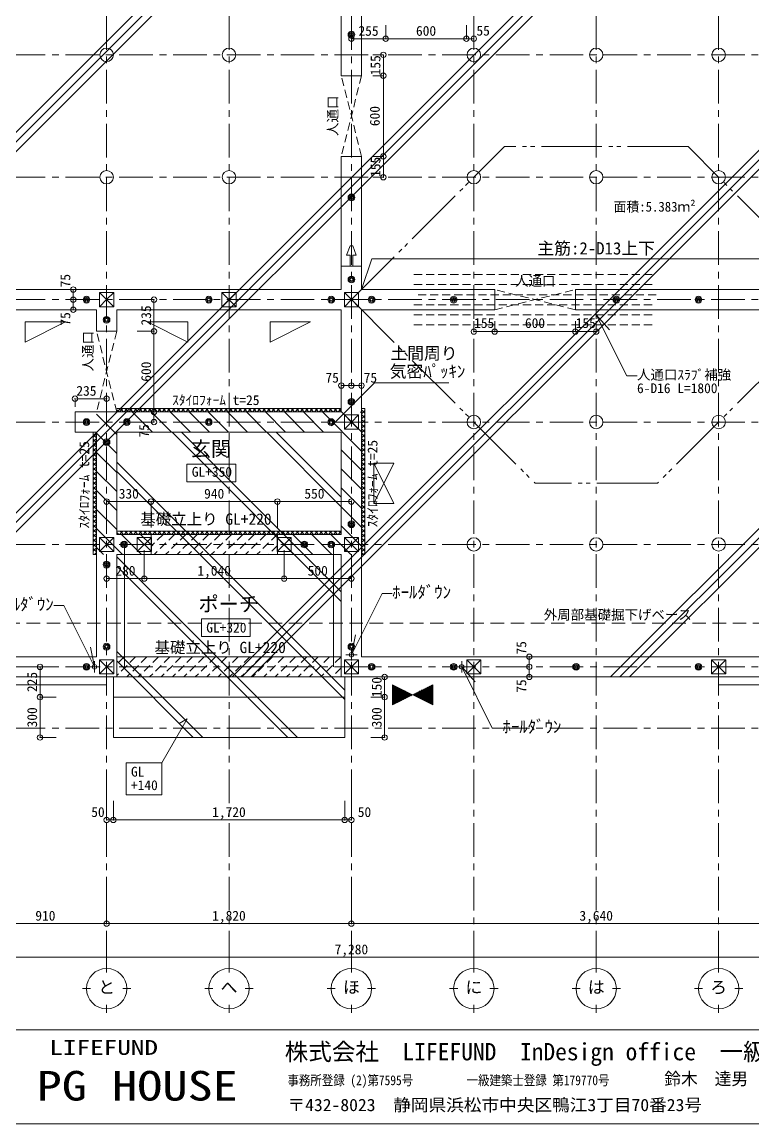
# Model space of a CAD drawing. Units: millimetres at full size, sheet at 1:50. Extents: x -9932 to 9868, y -6943 to 7028.
# Drawn here: x -5391 to 42, y -6943 to 1248 of the extents above; entities that cross this region are included whole.
import ezdxf
from ezdxf.enums import TextEntityAlignment as Align

# ---------------------------------------------------------------- set-up
doc = ezdxf.new("R2010")
doc.units = ezdxf.units.MM
doc.header["$LTSCALE"] = 50
doc.header["$PDMODE"] = 32
doc.header["$PDSIZE"] = 40
for name, pattern in [('CHAIN1', [8, 5, -1, 1, -1]), ('DASHED1', [1.8, 1.2, -0.6]), ('DASHED2', [3, 2, -1]), ('DOUBLE_CHAIN2', [12.8, 9, -1, 0.6, -0.6, 0.6, -1])]:
    doc.linetypes.add(name, pattern=pattern)
for name, color, linetype, lineweight in [('6-2_柱【赤】', 6, 'Continuous', 13), ('6-3_仕上線【黄】', 3, 'Continuous', 20), ('6-4', 5, 'Continuous', 13), ('6-8_ハッチング', 7, 'DASHED1', 5), ('6-A_文字', 7, 'Continuous', 13), ('6-C', 134, 'Continuous', 13), ('6-D_その他ｸﾞﾚｰ線', 4, 'Continuous', 5), ('6-F_寸法・方位', 7, 'Continuous', 13), ('C-0', 4, 'Continuous', 5), ('F-F_図面枠（共通）', 7, 'Continuous', 13)]:
    doc.layers.add(name, color=color, linetype=linetype, lineweight=lineweight)
doc.layers.add('F-A', color=7, linetype='Continuous')
doc.styles.add('ＭＳ ゴシック', font='')
doc.styles.get('ＭＳ ゴシック').set_extended_font_data('MS Gothic')

msp = doc.modelspace()

# ---------------------------------------------------------------- linework, layer by layer
at = {"layer": '6-2_柱【赤】'}
for p, q in [((-4815.23, -867.83), (-4815.23, -762.83)), ((-4710.23, -867.83), (-4710.23, -762.83)), ((-3800.23, -867.83), (-3905.23, -762.83)), ((-3905.23, -867.83), (-3800.23, -762.83)), ((-4815.23, -867.83), (-4710.23, -867.83)), ((-2890.23, -1672.83), (-2995.23, -1672.83)), ((-2890.23, -1777.83), (-2890.23, -1672.83)), ((-2890.23, -1777.83), (-2995.23, -1777.83)), ((-4815.23, -2582.83), (-4710.23, -2687.83)), ((-4710.23, -2582.83), (-4815.23, -2687.83)), ((-4535.23, -2582.83), (-4430.23, -2687.83)), ((-4430.23, -2582.83), (-4535.23, -2687.83)), ((-3495.23, -2582.83), (-3390.23, -2687.83)), ((-3390.23, -2582.83), (-3495.23, -2687.83)), ((-2995.23, -2582.83), (-2890.23, -2687.83)), ((-2890.23, -2582.83), (-2995.23, -2687.83)), ((-4815.23, -3492.83), (-4710.23, -3597.83)), ((-4710.23, -3492.83), (-4815.23, -3597.83)), ((-2995.23, -3492.83), (-2890.23, -3597.83)), ((-2890.23, -3492.83), (-2995.23, -3597.83)), ((-1980.23, -3597.83), (-2085.23, -3492.83)), ((-2085.23, -3597.83), (-1980.23, -3492.83)), ((-160.23, -3597.83), (-265.23, -3492.83)), ((-265.23, -3597.83), (-160.23, -3492.83))]:
    msp.add_line(p, q, dxfattribs=at)
for points in [[(-4710.23, -867.83), (-4762.73, -815.33), (-4815.23, -762.83)], [(-4815.23, -867.83), (-4762.73, -815.33), (-4710.23, -762.83), (-4815.23, -762.83)], [(-2995.23, -762.83), (-2942.73, -815.33), (-2890.23, -867.83)], [(-2890.23, -762.83), (-2942.73, -815.33), (-2995.23, -867.83)], [(-2890.23, -1672.83), (-2942.73, -1725.33), (-2995.23, -1777.83)], [(-2890.23, -1777.83), (-2942.73, -1725.33), (-2995.23, -1672.83), (-2995.23, -1777.83)]]:
    msp.add_lwpolyline(points, dxfattribs=at)
for points in [[(-3800.23, -867.83), (-3800.23, -762.83), (-3905.23, -762.83), (-3905.23, -867.83)], [(-2995.23, -762.83), (-2995.23, -867.83), (-2890.23, -867.83), (-2890.23, -762.83)], [(-4815.23, -2582.83), (-4815.23, -2687.83), (-4710.23, -2687.83), (-4710.23, -2582.83)], [(-4535.23, -2582.83), (-4535.23, -2687.83), (-4430.23, -2687.83), (-4430.23, -2582.83)], [(-3495.23, -2582.83), (-3495.23, -2687.83), (-3390.23, -2687.83), (-3390.23, -2582.83)], [(-2995.23, -2582.83), (-2995.23, -2687.83), (-2890.23, -2687.83), (-2890.23, -2582.83)], [(-4815.23, -3492.83), (-4815.23, -3597.83), (-4710.23, -3597.83), (-4710.23, -3492.83)], [(-2995.23, -3492.83), (-2995.23, -3597.83), (-2890.23, -3597.83), (-2890.23, -3492.83)], [(-1980.23, -3597.83), (-1980.23, -3492.83), (-2085.23, -3492.83), (-2085.23, -3597.83)], [(-160.23, -3597.83), (-160.23, -3492.83), (-265.23, -3492.83), (-265.23, -3597.83)]]:
    msp.add_lwpolyline(points, close=True, dxfattribs=at)
at = {"layer": '6-3_仕上線【黄】'}
for p, q in [((-3017.73, 849.67), (-3017.73, 1839.67)), ((-2867.73, 849.67), (-2867.73, 1384.67)), ((-2867.73, 849.67), (-3017.73, 849.67)), ((-3017.73, 249.67), (-2867.73, 249.67)), ((-3017.73, -740.33), (-3017.73, 249.67)), ((-2867.73, -740.33), (-2867.73, 249.67)), ((-3017.73, -740.33), (-5597.73, -740.33)), ((-2867.73, -740.33), (-1877.66, -740.33)), ((-1877.66, -890.33), (-1877.66, -740.33)), ((-1277.66, -890.33), (-1277.66, -740.33)), ((-1277.66, -740.33), (622.27, -740.33)), ((-4837.73, -890.33), (-5747.73, -890.33)), ((-4837.73, -890.33), (-4837.73, -1050.33)), ((-3017.73, -890.33), (-4687.73, -890.33)), ((-4687.73, -1050.33), (-4687.73, -890.33)), ((-3017.73, -1650.33), (-3017.73, -890.33)), ((-2867.73, -3470.33), (-2867.73, -890.33)), ((-2867.73, -890.33), (-1877.66, -890.33)), ((-1277.66, -890.33), (622.27, -890.33)), ((-4687.73, -1050.33), (-4837.73, -1050.33)), ((-4997.73, -1650.33), (-4997.73, -1800.33)), ((-3017.73, -1650.33), (-4997.73, -1650.33)), ((-4837.73, -1800.33), (-4997.73, -1800.33)), ((-4837.73, -1800.33), (-4837.73, -3470.33)), ((-3017.73, -1800.33), (-4687.73, -1800.33)), ((-4687.73, -2560.33), (-4687.73, -1800.33)), ((-3017.73, -2560.33), (-3017.73, -1800.33)), ((-4687.73, -2560.33), (-3017.73, -2560.33)), ((-4432.73, -2710.33), (-4432.73, -2560.33)), ((-3492.73, -2710.33), (-3492.73, -2560.33)), ((-4687.73, -2710.33), (-4687.73, -3620.33)), ((-3017.73, -2710.33), (-4687.73, -2710.33)), ((-3017.73, -3620.33), (-3017.73, -2710.33)), ((-4687.73, -3470.33), (-3017.73, -3470.33)), ((-2867.73, -3470.33), (622.27, -3470.33)), ((-6507.73, -3620.33), (622.27, -3620.33))]:
    msp.add_line(p, q, dxfattribs=at)
at = {"layer": '6-3_仕上線【黄】', "color": 4, "linetype": 'DASHED1', "lineweight": 5}
for p, q in [((-2867.73, 249.67), (-3017.73, 849.67)), ((-2867.73, 849.67), (-3017.73, 249.67)), ((-1877.66, -890.33), (-1277.66, -740.33)), ((-1277.66, -890.33), (-1877.66, -740.33)), ((-4687.73, -1650.33), (-4837.73, -1050.33)), ((-4687.73, -1050.33), (-4837.73, -1650.33))]:
    msp.add_line(p, q, dxfattribs=at)
at = {"layer": '6-3_仕上線【黄】', "color": 2, "lineweight": 5}
for p, q in [((-3017.73, -3059.21), (-4276.61, -1800.33)), ((-3017.73, -2988.5), (-4205.9, -1800.33)), ((-3017.73, -2355.35), (-3572.75, -1800.33)), ((-3017.73, -2284.64), (-3502.04, -1800.33)), ((-2992.73, -3717.36), (-4687.73, -2022.36)), ((-2992.73, -3788.07), (-4687.73, -2093.07)), ((-3343.62, -4070.33), (-4687.73, -2726.22)), ((-3414.33, -4070.33), (-4687.73, -2796.93)), ((-4047.48, -4070.33), (-4687.73, -3430.08)), ((-4118.19, -4070.33), (-4687.73, -3500.79))]:
    msp.add_line(p, q, dxfattribs=at)
at = {"layer": '6-3_仕上線【黄】', "color": 7, "linetype": 'DASHED2', "lineweight": 13}
msp.add_lwpolyline([(-6257.73, -3220.33), (372.27, -3220.33), (372.27, 3409.67)], dxfattribs=at)
at = {"layer": '6-3_仕上線【黄】'}
msp.add_lwpolyline([(-5597.73, -2560.33), (-5597.73, -3470.33), (-4837.73, -3470.33)], dxfattribs=at)
at = {"layer": '6-4'}
for p, q in [((-3017.73, -1625.33), (-4687.73, -1625.33)), ((-4673, -1650.33), (-4687.73, -1635.61)), ((-4668, -1650.33), (-4643, -1625.33)), ((-4637.65, -1650.33), (-4662.65, -1625.33)), ((-4632.65, -1650.33), (-4607.65, -1625.33)), ((-4602.29, -1650.33), (-4627.29, -1625.33)), ((-4597.29, -1650.33), (-4572.29, -1625.33)), ((-4566.94, -1650.33), (-4591.94, -1625.33)), ((-4561.94, -1650.33), (-4536.94, -1625.33)), ((-4531.58, -1650.33), (-4556.58, -1625.33)), ((-4526.58, -1650.33), (-4501.58, -1625.33)), ((-4496.23, -1650.33), (-4521.23, -1625.33)), ((-4491.23, -1650.33), (-4466.23, -1625.33)), ((-4460.87, -1650.33), (-4485.87, -1625.33)), ((-4455.87, -1650.33), (-4430.87, -1625.33)), ((-4425.51, -1650.33), (-4450.51, -1625.33)), ((-4420.51, -1650.33), (-4395.51, -1625.33)), ((-4390.16, -1650.33), (-4415.16, -1625.33)), ((-4385.16, -1650.33), (-4360.16, -1625.33)), ((-4354.8, -1650.33), (-4379.8, -1625.33)), ((-4349.8, -1650.33), (-4324.8, -1625.33)), ((-4319.45, -1650.33), (-4344.45, -1625.33)), ((-4314.45, -1650.33), (-4289.45, -1625.33)), ((-4284.09, -1650.33), (-4309.09, -1625.33)), ((-4279.09, -1650.33), (-4254.09, -1625.33)), ((-4248.74, -1650.33), (-4273.74, -1625.33)), ((-4243.74, -1650.33), (-4218.74, -1625.33)), ((-4213.38, -1650.33), (-4238.38, -1625.33)), ((-4208.38, -1650.33), (-4183.38, -1625.33)), ((-4178.03, -1650.33), (-4203.03, -1625.33)), ((-4173.03, -1650.33), (-4148.03, -1625.33)), ((-4142.67, -1650.33), (-4167.67, -1625.33)), ((-4137.67, -1650.33), (-4112.67, -1625.33)), ((-4107.32, -1650.33), (-4132.32, -1625.33)), ((-4102.32, -1650.33), (-4077.32, -1625.33)), ((-4071.96, -1650.33), (-4096.96, -1625.33)), ((-4066.96, -1650.33), (-4041.96, -1625.33)), ((-4036.61, -1650.33), (-4061.61, -1625.33)), ((-4031.61, -1650.33), (-4006.61, -1625.33)), ((-4001.25, -1650.33), (-4026.25, -1625.33)), ((-3996.25, -1650.33), (-3971.25, -1625.33)), ((-3965.9, -1650.33), (-3990.9, -1625.33)), ((-3960.9, -1650.33), (-3935.9, -1625.33)), ((-3930.54, -1650.33), (-3955.54, -1625.33)), ((-3925.54, -1650.33), (-3900.54, -1625.33)), ((-3895.18, -1650.33), (-3920.18, -1625.33)), ((-3890.18, -1650.33), (-3865.18, -1625.33)), ((-3859.83, -1650.33), (-3884.83, -1625.33)), ((-3854.83, -1650.33), (-3829.83, -1625.33)), ((-3824.47, -1650.33), (-3849.47, -1625.33)), ((-3819.47, -1650.33), (-3794.47, -1625.33)), ((-3789.12, -1650.33), (-3814.12, -1625.33)), ((-3784.12, -1650.33), (-3759.12, -1625.33)), ((-3753.76, -1650.33), (-3778.76, -1625.33)), ((-3748.76, -1650.33), (-3723.76, -1625.33)), ((-3718.41, -1650.33), (-3743.41, -1625.33)), ((-3713.41, -1650.33), (-3688.41, -1625.33)), ((-3683.05, -1650.33), (-3708.05, -1625.33)), ((-3678.05, -1650.33), (-3653.05, -1625.33)), ((-3647.7, -1650.33), (-3672.7, -1625.33)), ((-3642.7, -1650.33), (-3617.7, -1625.33)), ((-3612.34, -1650.33), (-3637.34, -1625.33)), ((-3607.34, -1650.33), (-3582.34, -1625.33)), ((-3576.99, -1650.33), (-3601.99, -1625.33)), ((-3571.99, -1650.33), (-3546.99, -1625.33)), ((-3541.63, -1650.33), (-3566.63, -1625.33)), ((-3536.63, -1650.33), (-3511.63, -1625.33)), ((-3506.28, -1650.33), (-3531.28, -1625.33)), ((-3501.28, -1650.33), (-3476.28, -1625.33)), ((-3470.92, -1650.33), (-3495.92, -1625.33)), ((-3465.92, -1650.33), (-3440.92, -1625.33)), ((-3435.57, -1650.33), (-3460.57, -1625.33)), ((-3430.57, -1650.33), (-3405.57, -1625.33)), ((-3400.21, -1650.33), (-3425.21, -1625.33)), ((-3395.21, -1650.33), (-3370.21, -1625.33)), ((-3364.85, -1650.33), (-3389.85, -1625.33)), ((-3359.85, -1650.33), (-3334.85, -1625.33)), ((-3329.5, -1650.33), (-3354.5, -1625.33)), ((-3324.5, -1650.33), (-3299.5, -1625.33)), ((-3294.14, -1650.33), (-3319.14, -1625.33)), ((-3289.14, -1650.33), (-3264.14, -1625.33)), ((-3258.79, -1650.33), (-3283.79, -1625.33)), ((-3253.79, -1650.33), (-3228.79, -1625.33)), ((-3223.43, -1650.33), (-3248.43, -1625.33)), ((-3218.43, -1650.33), (-3193.43, -1625.33)), ((-3188.08, -1650.33), (-3213.08, -1625.33)), ((-3183.08, -1650.33), (-3158.08, -1625.33)), ((-3152.72, -1650.33), (-3177.72, -1625.33)), ((-3147.72, -1650.33), (-3122.72, -1625.33)), ((-3117.37, -1650.33), (-3142.37, -1625.33)), ((-3112.37, -1650.33), (-3087.37, -1625.33)), ((-3082.01, -1650.33), (-3107.01, -1625.33)), ((-3077.01, -1650.33), (-3052.01, -1625.33)), ((-3046.66, -1650.33), (-3071.66, -1625.33)), ((-3041.66, -1650.33), (-3017.73, -1626.41)), ((-3017.73, -1643.91), (-3036.3, -1625.33)), ((-2867.73, -1625.33), (-2842.73, -1625.33)), ((-2867.73, -1634.71), (-2842.73, -1659.71)), ((-2842.73, -2710.33), (-2842.73, -1625.33)), ((-2867.73, -1665.06), (-2842.73, -1640.06)), ((-2867.73, -1670.06), (-2842.73, -1695.06)), ((-2867.73, -1700.42), (-2842.73, -1675.42)), ((-2867.73, -1705.42), (-2842.73, -1730.42)), ((-2867.73, -1735.77), (-2842.73, -1710.77)), ((-4862.73, -1800.33), (-4862.73, -2710.33)), ((-2867.73, -1740.77), (-2842.73, -1765.77)), ((-2867.73, -1771.13), (-2842.73, -1746.13)), ((-2867.73, -1776.13), (-2842.73, -1801.13)), ((-2867.73, -1806.48), (-2842.73, -1781.48)), ((-4837.73, -1811.72), (-4862.73, -1836.72)), ((-4837.73, -1842.08), (-4862.73, -1817.08)), ((-4837.73, -1847.08), (-4862.73, -1872.08)), ((-4837.73, -1877.43), (-4862.73, -1852.43)), ((-4837.73, -1882.43), (-4862.73, -1907.43)), ((-2867.73, -1811.48), (-2842.73, -1836.48)), ((-2867.73, -1841.84), (-2842.73, -1816.84)), ((-2867.73, -1846.84), (-2842.73, -1871.84)), ((-2867.73, -1877.19), (-2842.73, -1852.19)), ((-2867.73, -1882.19), (-2842.73, -1907.19)), ((-4837.73, -1912.79), (-4862.73, -1887.79)), ((-4837.73, -1917.79), (-4862.73, -1942.79)), ((-4837.73, -1948.14), (-4862.73, -1923.14)), ((-4837.73, -1953.14), (-4862.73, -1978.14)), ((-4837.73, -1983.5), (-4862.73, -1958.5)), ((-2867.73, -1912.55), (-2842.73, -1887.55)), ((-2867.73, -1917.55), (-2842.73, -1942.55)), ((-2867.73, -1947.9), (-2842.73, -1922.9)), ((-2867.73, -1952.9), (-2842.73, -1977.9)), ((-2867.73, -1983.26), (-2842.73, -1958.26)), ((-4837.73, -1988.5), (-4862.73, -2013.5)), ((-4837.73, -2018.86), (-4862.73, -1993.86)), ((-4837.73, -2023.86), (-4862.73, -2048.86)), ((-4837.73, -2054.21), (-4862.73, -2029.21)), ((-2867.73, -1988.26), (-2842.73, -2013.26)), ((-2867.73, -2018.61), (-2842.73, -1993.61)), ((-2867.73, -2023.61), (-2842.73, -2048.61)), ((-2867.73, -2053.97), (-2842.73, -2028.97)), ((-4837.73, -2059.21), (-4862.73, -2084.21)), ((-4837.73, -2089.57), (-4862.73, -2064.57)), ((-4837.73, -2094.57), (-4862.73, -2119.57)), ((-4837.73, -2124.92), (-4862.73, -2099.92)), ((-2867.73, -2058.97), (-2842.73, -2083.97)), ((-2867.73, -2089.33), (-2842.73, -2064.33)), ((-2867.73, -2094.33), (-2842.73, -2119.33)), ((-2867.73, -2124.68), (-2842.73, -2099.68)), ((-2867.73, -2129.68), (-2842.73, -2154.68)), ((-4837.73, -2129.92), (-4862.73, -2154.92)), ((-4837.73, -2160.28), (-4862.73, -2135.28)), ((-4837.73, -2165.28), (-4862.73, -2190.28)), ((-4837.73, -2195.63), (-4862.73, -2170.63)), ((-4837.73, -2200.63), (-4862.73, -2225.63)), ((-4837.73, -2230.99), (-4862.73, -2205.99)), ((-2867.73, -2160.04), (-2842.73, -2135.04)), ((-2867.73, -2165.04), (-2842.73, -2190.04)), ((-2867.73, -2195.39), (-2842.73, -2170.39)), ((-2867.73, -2200.39), (-2842.73, -2225.39)), ((-2867.73, -2230.75), (-2842.73, -2205.75)), ((-4837.73, -2235.99), (-4862.73, -2260.99)), ((-4837.73, -2266.34), (-4862.73, -2241.34)), ((-4837.73, -2271.34), (-4862.73, -2296.34)), ((-4837.73, -2301.7), (-4862.73, -2276.7)), ((-2867.73, -2235.75), (-2842.73, -2260.75)), ((-2867.73, -2266.1), (-2842.73, -2241.1)), ((-2867.73, -2271.1), (-2842.73, -2296.1)), ((-2867.73, -2301.46), (-2842.73, -2276.46)), ((-4837.73, -2306.7), (-4862.73, -2331.7)), ((-4837.73, -2337.05), (-4862.73, -2312.05)), ((-4837.73, -2342.05), (-4862.73, -2367.05)), ((-4837.73, -2372.41), (-4862.73, -2347.41)), ((-2867.73, -2306.46), (-2842.73, -2331.46)), ((-2867.73, -2336.81), (-2842.73, -2311.81)), ((-2867.73, -2341.81), (-2842.73, -2366.81)), ((-2867.73, -2372.17), (-2842.73, -2347.17)), ((-4837.73, -2377.41), (-4862.73, -2402.41)), ((-4837.73, -2407.76), (-4862.73, -2382.76)), ((-4837.73, -2412.76), (-4862.73, -2437.76)), ((-4837.73, -2443.12), (-4862.73, -2418.12)), ((-4837.73, -2448.12), (-4862.73, -2473.12)), ((-4837.73, -2478.47), (-4862.73, -2453.47)), ((-2867.73, -2377.17), (-2842.73, -2402.17)), ((-2867.73, -2407.52), (-2842.73, -2382.52)), ((-2867.73, -2412.52), (-2842.73, -2437.52)), ((-2867.73, -2442.88), (-2842.73, -2417.88)), ((-2867.73, -2447.88), (-2842.73, -2472.88)), ((-2867.73, -2478.23), (-2842.73, -2453.23)), ((-4837.73, -2483.47), (-4862.73, -2508.47)), ((-4837.73, -2513.83), (-4862.73, -2488.83)), ((-4837.73, -2518.83), (-4862.73, -2543.83)), ((-4837.73, -2549.19), (-4862.73, -2524.19)), ((-3017.73, -2535.33), (-4687.73, -2535.33)), ((-4668, -2560.33), (-4643, -2535.33)), ((-4637.65, -2560.33), (-4662.65, -2535.33)), ((-4632.65, -2560.33), (-4607.65, -2535.33)), ((-4602.29, -2560.33), (-4627.29, -2535.33)), ((-4597.29, -2560.33), (-4572.29, -2535.33)), ((-4566.94, -2560.33), (-4591.94, -2535.33)), ((-4561.94, -2560.33), (-4536.94, -2535.33)), ((-4531.58, -2560.33), (-4556.58, -2535.33)), ((-4526.58, -2560.33), (-4501.58, -2535.33)), ((-4496.23, -2560.33), (-4521.23, -2535.33)), ((-4491.23, -2560.33), (-4466.23, -2535.33)), ((-4460.87, -2560.33), (-4485.87, -2535.33)), ((-4455.87, -2560.33), (-4430.87, -2535.33)), ((-4425.51, -2560.33), (-4450.51, -2535.33)), ((-4420.51, -2560.33), (-4395.51, -2535.33)), ((-4390.16, -2560.33), (-4415.16, -2535.33)), ((-4385.16, -2560.33), (-4360.16, -2535.33)), ((-4354.8, -2560.33), (-4379.8, -2535.33)), ((-4349.8, -2560.33), (-4324.8, -2535.33)), ((-4319.45, -2560.33), (-4344.45, -2535.33)), ((-4314.45, -2560.33), (-4289.45, -2535.33)), ((-4284.09, -2560.33), (-4309.09, -2535.33)), ((-4279.09, -2560.33), (-4254.09, -2535.33)), ((-4248.74, -2560.33), (-4273.74, -2535.33)), ((-4243.74, -2560.33), (-4218.74, -2535.33)), ((-4213.38, -2560.33), (-4238.38, -2535.33)), ((-4208.38, -2560.33), (-4183.38, -2535.33)), ((-4178.03, -2560.33), (-4203.03, -2535.33)), ((-4173.03, -2560.33), (-4148.03, -2535.33)), ((-4142.67, -2560.33), (-4167.67, -2535.33)), ((-4137.67, -2560.33), (-4112.67, -2535.33)), ((-4107.32, -2560.33), (-4132.32, -2535.33)), ((-4102.32, -2560.33), (-4077.32, -2535.33)), ((-4071.96, -2560.33), (-4096.96, -2535.33)), ((-4066.96, -2560.33), (-4041.96, -2535.33)), ((-4036.61, -2560.33), (-4061.61, -2535.33)), ((-4031.61, -2560.33), (-4006.61, -2535.33)), ((-4001.25, -2560.33), (-4026.25, -2535.33)), ((-3996.25, -2560.33), (-3971.25, -2535.33)), ((-3965.9, -2560.33), (-3990.9, -2535.33)), ((-3960.9, -2560.33), (-3935.9, -2535.33)), ((-3930.54, -2560.33), (-3955.54, -2535.33)), ((-3925.54, -2560.33), (-3900.54, -2535.33)), ((-3895.18, -2560.33), (-3920.18, -2535.33)), ((-3890.18, -2560.33), (-3865.18, -2535.33)), ((-3859.83, -2560.33), (-3884.83, -2535.33)), ((-3854.83, -2560.33), (-3829.83, -2535.33)), ((-3824.47, -2560.33), (-3849.47, -2535.33)), ((-3819.47, -2560.33), (-3794.47, -2535.33)), ((-3789.12, -2560.33), (-3814.12, -2535.33)), ((-3784.12, -2560.33), (-3759.12, -2535.33)), ((-3753.76, -2560.33), (-3778.76, -2535.33)), ((-3748.76, -2560.33), (-3723.76, -2535.33)), ((-3718.41, -2560.33), (-3743.41, -2535.33)), ((-3713.41, -2560.33), (-3688.41, -2535.33)), ((-3683.05, -2560.33), (-3708.05, -2535.33)), ((-3678.05, -2560.33), (-3653.05, -2535.33)), ((-3647.7, -2560.33), (-3672.7, -2535.33)), ((-3642.7, -2560.33), (-3617.7, -2535.33)), ((-3612.34, -2560.33), (-3637.34, -2535.33)), ((-3607.34, -2560.33), (-3582.34, -2535.33)), ((-3576.99, -2560.33), (-3601.99, -2535.33)), ((-3571.99, -2560.33), (-3546.99, -2535.33)), ((-3541.63, -2560.33), (-3566.63, -2535.33)), ((-3536.63, -2560.33), (-3511.63, -2535.33)), ((-3506.28, -2560.33), (-3531.28, -2535.33)), ((-3501.28, -2560.33), (-3476.28, -2535.33)), ((-3470.92, -2560.33), (-3495.92, -2535.33)), ((-3465.92, -2560.33), (-3440.92, -2535.33)), ((-3435.57, -2560.33), (-3460.57, -2535.33)), ((-3430.57, -2560.33), (-3405.57, -2535.33)), ((-3400.21, -2560.33), (-3425.21, -2535.33)), ((-3395.21, -2560.33), (-3370.21, -2535.33)), ((-3364.85, -2560.33), (-3389.85, -2535.33)), ((-3359.85, -2560.33), (-3334.85, -2535.33)), ((-3329.5, -2560.33), (-3354.5, -2535.33)), ((-3324.5, -2560.33), (-3299.5, -2535.33)), ((-3294.14, -2560.33), (-3319.14, -2535.33)), ((-3289.14, -2560.33), (-3264.14, -2535.33)), ((-3258.79, -2560.33), (-3283.79, -2535.33)), ((-3253.79, -2560.33), (-3228.79, -2535.33)), ((-3223.43, -2560.33), (-3248.43, -2535.33)), ((-3218.43, -2560.33), (-3193.43, -2535.33)), ((-3188.08, -2560.33), (-3213.08, -2535.33)), ((-3183.08, -2560.33), (-3158.08, -2535.33)), ((-3152.72, -2560.33), (-3177.72, -2535.33)), ((-3147.72, -2560.33), (-3122.72, -2535.33)), ((-3117.37, -2560.33), (-3142.37, -2535.33)), ((-3112.37, -2560.33), (-3087.37, -2535.33)), ((-3082.01, -2560.33), (-3107.01, -2535.33)), ((-3077.01, -2560.33), (-3052.01, -2535.33)), ((-3046.66, -2560.33), (-3071.66, -2535.33)), ((-3041.66, -2560.33), (-3017.73, -2536.41)), ((-3017.73, -2553.91), (-3036.3, -2535.33)), ((-2867.73, -2483.23), (-2842.73, -2508.23)), ((-2867.73, -2513.59), (-2842.73, -2488.59)), ((-2867.73, -2518.59), (-2842.73, -2543.59)), ((-2867.73, -2548.94), (-2842.73, -2523.94)), ((-4837.73, -2554.19), (-4862.73, -2579.19)), ((-4837.73, -2584.54), (-4862.73, -2559.54)), ((-4837.73, -2589.54), (-4862.73, -2614.54)), ((-4837.73, -2619.9), (-4862.73, -2594.9)), ((-4673, -2560.33), (-4687.73, -2545.61)), ((-2867.73, -2553.95), (-2842.73, -2578.95)), ((-2867.73, -2584.3), (-2842.73, -2559.3)), ((-2867.73, -2589.3), (-2842.73, -2614.3)), ((-2867.73, -2619.66), (-2842.73, -2594.66)), ((-4837.73, -2624.9), (-4862.73, -2649.9)), ((-4837.73, -2655.25), (-4862.73, -2630.25)), ((-4837.73, -2660.25), (-4862.73, -2685.25)), ((-4837.73, -2690.61), (-4862.73, -2665.61)), ((-4837.73, -2695.61), (-4852.46, -2710.33)), ((-2867.73, -2624.66), (-2842.73, -2649.66)), ((-2867.73, -2655.01), (-2842.73, -2630.01)), ((-2867.73, -2660.01), (-2842.73, -2685.01)), ((-2867.73, -2690.37), (-2842.73, -2665.37)), ((-2867.73, -2695.37), (-2852.76, -2710.33)), ((-2852.34, -2710.33), (-2842.73, -2700.72)), ((-4837.73, -2710.33), (-4862.73, -2710.33)), ((-2867.73, -2710.33), (-2842.73, -2710.33))]:
    msp.add_line(p, q, dxfattribs=at)
at = {"layer": '6-4', "color": 7}
for p, q in [((-4712.73, -4070.33), (-4712.73, -3620.33)), ((-4712.73, -3770.33), (-2992.73, -3770.33))]:
    msp.add_line(p, q, dxfattribs=at)
msp.add_lwpolyline([(-4712.73, -4070.33), (-2992.73, -4070.33), (-2992.73, -3620.33)], dxfattribs=at)
at = {"layer": '6-8_ハッチング', "color": 2, "linetype": 'Continuous'}
for p, q in [((-6657.73, -792.8), (-2055.27, 3809.67)), ((-6657.73, -934.22), (-1913.84, 3809.67)), ((-6657.73, -863.51), (-1984.56, 3809.67)), ((-6656.84, -3620.33), (772.27, 3808.78)), ((772.27, 3738.06), (-6586.13, -3620.33)), ((772.27, 3667.35), (-6515.42, -3620.33)), ((-3828.41, -3620.33), (772.27, 980.35)), ((-3757.7, -3620.33), (772.27, 909.64)), ((-3686.99, -3620.33), (772.27, 838.93)), ((-1017.42, -3620.33), (772.27, -1830.64)), ((772.27, -1901.36), (-946.71, -3620.33)), ((772.27, -1972.07), (-876, -3620.33))]:
    msp.add_line(p, q, dxfattribs=at)
at = {"layer": '6-8_ハッチング', "lineweight": 13}
for p, q in [((-4343.51, -2560.33), (-4430.23, -2647.05)), ((-4258.66, -2560.33), (-4408.66, -2710.33)), ((-4173.81, -2560.33), (-4323.81, -2710.33)), ((-4088.95, -2560.33), (-4238.95, -2710.33)), ((-4004.1, -2560.33), (-4154.1, -2710.33)), ((-3919.25, -2560.33), (-4069.25, -2710.33)), ((-3834.39, -2560.33), (-3984.39, -2710.33)), ((-3749.54, -2560.33), (-3899.54, -2710.33)), ((-3664.69, -2560.33), (-3814.69, -2710.33)), ((-3579.84, -2560.33), (-3729.84, -2710.33)), ((-3494.98, -2560.33), (-3644.98, -2710.33)), ((-3492.73, -2642.93), (-3560.13, -2710.33)), ((-4632.19, -3470.33), (-4687.73, -3525.88)), ((-4547.33, -3470.33), (-4687.73, -3610.73)), ((-4462.48, -3470.33), (-4612.48, -3620.33)), ((-4377.63, -3470.33), (-4527.63, -3620.33)), ((-4292.77, -3470.33), (-4442.77, -3620.33)), ((-4207.92, -3470.33), (-4357.92, -3620.33)), ((-4123.07, -3470.33), (-4273.07, -3620.33)), ((-4038.22, -3470.33), (-4188.22, -3620.33)), ((-3953.36, -3470.33), (-4103.36, -3620.33)), ((-3868.51, -3470.33), (-4018.51, -3620.33)), ((-3783.66, -3470.33), (-3933.66, -3620.33)), ((-3698.81, -3470.33), (-3848.81, -3620.33)), ((-3613.95, -3470.33), (-3763.95, -3620.33)), ((-3529.1, -3470.33), (-3679.1, -3620.33)), ((-3444.25, -3470.33), (-3594.25, -3620.33)), ((-3359.39, -3470.33), (-3509.39, -3620.33)), ((-3274.54, -3470.33), (-3424.54, -3620.33)), ((-3189.69, -3470.33), (-3339.69, -3620.33)), ((-3104.84, -3470.33), (-3254.84, -3620.33)), ((-3019.98, -3470.33), (-3169.98, -3620.33)), ((-3017.73, -3552.93), (-3085.13, -3620.33))]:
    msp.add_line(p, q, dxfattribs=at)
at = {"layer": '6-A_文字', "color": 1, "linetype": 'CHAIN1', "lineweight": 9}
for p, q in [((-4762.73, -5757.4), (-4762.73, 6428.18)), ((-3852.73, -5757.4), (-3852.73, 6428.18)), ((-2942.73, -5757.4), (-2942.73, 6428.18)), ((-2032.73, -5757.4), (-2032.73, 6428.18)), ((-1122.73, -5757.4), (-1122.73, 6428.18)), ((-212.73, -5757.4), (-212.73, 6428.18)), ((-8668.65, 1004.67), (2655.85, 1004.67)), ((-8668.65, 94.67), (2655.85, 94.67)), ((-8668.65, -815.33), (2655.85, -815.33)), ((-8668.65, -1725.33), (2655.85, -1725.33)), ((-8668.65, -2635.33), (2655.85, -2635.33)), ((-8668.65, -3545.33), (2655.85, -3545.33)), ((-8668.65, -4000.33), (2655.85, -4000.33))]:
    msp.add_line(p, q, dxfattribs=at)
at = {"layer": '6-A_文字', "color": 134}
for p in [(-3090.77, -1752.73), (-2219.54, -1434.01)]:
    msp.add_line(p, (-2772.04, -1434.01), dxfattribs=at)
at = {"layer": '6-A_文字', "color": 2, "lineweight": 5}
for p, q in [((-3802.61, -2037.85), (-3802.61, -2168.95)), ((-3802.61, -2168.95), (-4165.99, -2168.95)), ((-3694.84, -3188.09), (-3694.84, -3319.19)), ((-3694.84, -3319.19), (-4058.22, -3319.19))]:
    msp.add_line(p, q, dxfattribs=at)
at = {"layer": '6-A_文字'}
for p, q in [((-4762.73, -5817.4), (-4762.73, -5757.4)), ((-3852.73, -5817.4), (-3852.73, -5757.4)), ((-2942.73, -5817.4), (-2942.73, -5757.4)), ((-2032.73, -5817.4), (-2032.73, -5757.4)), ((-1122.73, -5817.4), (-1122.73, -5757.4)), ((-212.73, -5817.4), (-212.73, -5757.4)), ((-4882.73, -5937.4), (-4942.73, -5937.4)), ((-4582.73, -5937.4), (-4642.73, -5937.4)), ((-3972.73, -5937.4), (-4032.73, -5937.4)), ((-3672.73, -5937.4), (-3732.73, -5937.4)), ((-3062.73, -5937.4), (-3122.73, -5937.4)), ((-2762.73, -5937.4), (-2822.73, -5937.4)), ((-2152.73, -5937.4), (-2212.73, -5937.4)), ((-1852.73, -5937.4), (-1912.73, -5937.4)), ((-1242.73, -5937.4), (-1302.73, -5937.4)), ((-942.73, -5937.4), (-1002.73, -5937.4)), ((-332.73, -5937.4), (-392.73, -5937.4)), ((-32.73, -5937.4), (-92.73, -5937.4)), ((-4762.73, -6117.4), (-4762.73, -6057.4)), ((-3852.73, -6117.4), (-3852.73, -6057.4)), ((-2942.73, -6117.4), (-2942.73, -6057.4)), ((-2032.73, -6117.4), (-2032.73, -6057.4)), ((-1122.73, -6117.4), (-1122.73, -6057.4)), ((-212.73, -6117.4), (-212.73, -6057.4))]:
    msp.add_line(p, q, dxfattribs=at)
at = {"layer": '6-A_文字', "color": 2, "lineweight": 5}
for points in [[(-3802.61, -2037.85), (-4165.99, -2037.85), (-4165.99, -2168.95)], [(-3694.84, -3188.09), (-4058.22, -3188.09), (-4058.22, -3319.19)], [(-4352.39, -4258.95), (-4163.86, -3932.41), (-4224.49, -3967.41)], [(-4352.39, -4258.95), (-4617.54, -4258.95), (-4617.54, -4496.06)], [(-4352.39, -4258.95), (-4352.39, -4496.06), (-4617.54, -4496.06)]]:
    msp.add_lwpolyline(points, dxfattribs=at)
at = {"layer": '6-A_文字'}
for centre in [(-4762.73, -5937.4), (-3852.73, -5937.4), (-2942.73, -5937.4), (-2032.73, -5937.4), (-1122.73, -5937.4), (-212.73, -5937.4)]:
    msp.add_circle(centre, 150, dxfattribs=at)
at = {"layer": '6-C'}
for p, q in [((-4837.73, -1667.65), (-4687.73, -1817.65)), ((-4572.21, -1650.33), (-4422.21, -1800.33)), ((-4430.78, -1650.33), (-4280.78, -1800.33)), ((-4289.36, -1650.33), (-4139.36, -1800.33)), ((-4147.94, -1650.33), (-3997.94, -1800.33)), ((-4006.52, -1650.33), (-3856.52, -1800.33)), ((-3865.1, -1650.33), (-3715.1, -1800.33)), ((-3723.68, -1650.33), (-3573.68, -1800.33)), ((-3582.26, -1650.33), (-3432.26, -1800.33)), ((-3440.83, -1650.33), (-3290.83, -1800.33)), ((-3299.41, -1650.33), (-3149.41, -1800.33)), ((-3157.99, -1650.33), (-2867.73, -1940.6)), ((-3016.57, -1650.33), (-2867.73, -1799.18)), ((-2875.15, -1650.33), (-2867.73, -1657.75)), ((-4837.73, -1809.07), (-4687.73, -1959.07)), ((-4837.73, -1950.5), (-4687.73, -2100.5)), ((-3017.73, -1932.02), (-2867.73, -2082.02)), ((-4837.73, -2091.92), (-4687.73, -2241.92)), ((-3017.73, -2073.44), (-2867.73, -2223.44)), ((-4837.73, -2233.34), (-4687.73, -2383.34)), ((-3017.73, -2214.86), (-2867.73, -2364.86)), ((-4837.73, -2374.76), (-4687.73, -2524.76)), ((-3017.73, -2356.28), (-2867.73, -2506.28)), ((-4837.73, -2516.18), (-4643.58, -2710.33)), ((-3017.73, -2497.7), (-2867.73, -2647.7)), ((-4652.16, -2560.33), (-4502.16, -2710.33)), ((-4510.73, -2560.33), (-4430.23, -2640.84)), ((-3492.73, -2588.39), (-3370.78, -2710.33)), ((-3379.36, -2560.33), (-3229.36, -2710.33)), ((-3237.94, -2560.33), (-3087.94, -2710.33)), ((-3096.52, -2560.33), (-2946.52, -2710.33)), ((-4837.73, -2657.6), (-4785, -2710.33))]:
    msp.add_line(p, q, dxfattribs=at)
at = {"layer": '6-D_その他ｸﾞﾚｰ線'}
for centre in [(-4762.73, 1004.67), (-3852.73, 1004.67), (-2032.73, 1004.67), (-1122.73, 1004.67), (-212.73, 1004.67), (-4762.73, 94.67), (-3852.73, 94.67), (-2032.73, 94.67), (-1122.73, 94.67), (-212.73, 94.67), (-2032.73, -1725.33), (-1122.73, -1725.33), (-212.73, -1725.33), (-2032.73, -2635.33), (-1122.73, -2635.33), (-212.73, -2635.33)]:
    msp.add_circle(centre, 50, dxfattribs=at)
at = {"layer": '6-F_寸法・方位'}
for p, q in [((-2942.73, 1124.33), (-2942.73, 1224.8)), ((-2687.73, 1124.33), (-2687.73, 1224.8)), ((-2087.73, 1124.33), (-2087.73, 1224.8)), ((-2032.73, 1124.33), (-2032.73, 1224.8)), ((-2942.73, 1124.33), (-2687.73, 1124.33)), ((-2687.73, 1124.33), (-2087.73, 1124.33)), ((-2087.73, 1124.33), (-2032.73, 1124.33)), ((-2705.24, 1004.67), (-2783.75, 1004.67)), ((-2705.24, 849.67), (-2705.24, 1004.67)), ((-2705.24, 849.67), (-2783.75, 849.67)), ((-2705.24, 849.67), (-2783.75, 849.67)), ((-2705.24, 849.67), (-2783.75, 849.67)), ((-2705.24, 849.67), (-2705.24, 249.67)), ((-2705.24, 249.67), (-2783.75, 249.67)), ((-2705.24, 249.67), (-2783.75, 249.67)), ((-2705.24, 249.67), (-2783.75, 249.67)), ((-2705.24, 249.67), (-2705.24, 94.67)), ((-2705.24, 94.67), (-2783.75, 94.67)), ((-5010.72, -740.33), (-5010.72, -815.33)), ((-5010.72, -815.33), (-5010.72, -890.33)), ((-4410.44, -815.33), (-4536.12, -815.33)), ((-4410.44, -1050.33), (-4410.44, -815.33)), ((-2032.8, -1052.82), (-2032.8, -974.31)), ((-1877.73, -1052.82), (-1877.73, -974.31)), ((-1277.73, -1052.82), (-1277.73, -974.31)), ((-1122.8, -1052.82), (-1122.8, -974.31)), ((-4410.44, -1050.33), (-4536.12, -1050.33)), ((-4410.44, -1650.33), (-4410.44, -1050.33)), ((-1877.73, -1052.82), (-2032.8, -1052.82)), ((-1277.73, -1052.82), (-1877.73, -1052.82)), ((-1122.73, -1052.82), (-1277.73, -1052.82)), ((-2942.73, -1453.96), (-3017.73, -1453.96)), ((-2867.73, -1453.96), (-2942.73, -1453.96)), ((-4997.73, -1551.62), (-4997.73, -1613.4)), ((-4987.73, -1551.62), (-4762.73, -1551.62)), ((-4762.73, -1551.62), (-4762.73, -1602.42)), ((-4410.44, -1650.33), (-4536.12, -1650.33)), ((-4410.44, -1725.33), (-4410.44, -1650.33)), ((-4410.44, -1725.33), (-4536.12, -1725.33)), ((-4762.73, -2316.39), (-4432.73, -2316.39)), ((-4762.73, -2316.39), (-4762.73, -2385.7)), ((-4432.73, -2316.39), (-3492.73, -2316.39)), ((-4432.73, -2316.39), (-4432.73, -2509.67)), ((-3492.73, -2316.39), (-2942.73, -2316.39)), ((-3492.73, -2316.39), (-3492.73, -2509.67)), ((-2942.73, -2316.39), (-2942.73, -2385.7)), ((-4482.73, -2889.11), (-4482.73, -2678.41)), ((-3442.73, -2889.11), (-3442.73, -2678.41)), ((-4762.73, -2889.11), (-4482.73, -2889.11)), ((-4482.73, -2889.11), (-3442.73, -2889.11)), ((-3442.73, -2889.11), (-2942.73, -2889.11)), ((-1620.72, -3470.09), (-1620.72, -3545.09)), ((-5257.79, -3545.33), (-5257.79, -3770.33)), ((-5257.79, -3545.33), (-5137.47, -3545.33)), ((-1620.72, -3545.09), (-1620.72, -3620.09)), ((-2696.17, -3620.33), (-2797.43, -3620.33)), ((-2696.17, -3620.33), (-2696.17, -3770.33)), ((-5257.79, -3770.33), (-5137.47, -3770.33)), ((-5257.79, -3770.33), (-5257.79, -4070.33)), ((-2696.17, -3770.33), (-2797.43, -3770.33)), ((-2696.17, -3770.33), (-2696.17, -4070.33)), ((-5257.79, -4070.33), (-5137.47, -4070.33)), ((-2696.17, -4070.33), (-2797.43, -4070.33)), ((-4762.73, -4683.42), (-4762.73, -4540.7)), ((-4712.73, -4683.42), (-4712.73, -4540.7)), ((-2992.73, -4683.42), (-2992.73, -4540.7)), ((-2942.73, -4683.42), (-2942.73, -4540.7)), ((-4762.73, -4683.42), (-4712.73, -4683.42)), ((-4712.73, -4683.42), (-2992.73, -4683.42)), ((-2992.73, -4683.42), (-2942.73, -4683.42)), ((-4762.73, -5454.09), (-4762.73, -5204.09)), ((-2942.73, -5454.09), (-2942.73, -5204.09)), ((-5672.73, -5454.09), (-4762.73, -5454.09)), ((-4762.73, -5454.09), (-2942.73, -5454.09)), ((-2942.73, -5454.09), (697.27, -5454.09)), ((-6582.73, -5704.09), (697.27, -5704.09))]:
    msp.add_line(p, q, dxfattribs=at)
for p in [(-2942.73, 1124.33), (-2687.73, 1124.33), (-2087.73, 1124.33), (-2032.73, 1124.33), (-2705.24, 1004.67), (-2705.24, 849.67), (-2705.24, 249.67), (-2705.24, 94.67), (-5010.72, -740.33), (-5010.72, -815.33), (-4410.44, -815.33), (-5010.72, -890.33), (-4410.44, -1050.33), (-2032.8, -1052.82), (-1877.73, -1052.82), (-1277.73, -1052.82), (-1122.8, -1052.82), (-3017.73, -1453.96), (-2942.73, -1453.96), (-2867.73, -1453.96), (-4997.73, -1551.62), (-4762.73, -1551.62), (-4410.44, -1650.33), (-4410.44, -1725.33), (-4762.73, -2316.39), (-4432.73, -2316.39), (-3492.73, -2316.39), (-2942.73, -2316.39), (-4762.73, -2889.11), (-4482.73, -2889.11), (-3442.73, -2889.11), (-2942.73, -2889.11), (-1620.72, -3470.09), (-5257.79, -3545.33), (-2696.17, -3620.33), (-1620.72, -3545.09), (-1620.72, -3620.09), (-5257.79, -3770.33), (-2696.17, -3770.33), (-5257.79, -4070.33), (-2696.17, -4070.33), (-4762.73, -4683.42), (-4712.73, -4683.42), (-2992.73, -4683.42), (-2942.73, -4683.42), (-4762.73, -5454.09), (-2942.73, -5454.09)]:
    msp.add_point(p, dxfattribs=at)
at = {"layer": 'C-0', "color": 2, "linetype": 'DOUBLE_CHAIN2'}
for p, q in [((-2942.73, -815.33), (-1805.23, 322.17)), ((-440.23, 322.17), (-1805.23, 322.17)), ((697.27, -815.33), (-440.23, 322.17)), ((-2942.73, -815.33), (-1577.73, -2180.33))]:
    msp.add_line(p, q, dxfattribs=at)
at = {"layer": 'C-0'}
for p, q in [((-2867.73, -565.33), (-3017.73, -565.33)), ((-2791.62, -512), (-2867.73, -740.33)), ((-2791.62, -512), (546.16, -512)), ((-5367.73, -981.19), (-5067.73, -981.19)), ((-4157.73, -981.19), (-4457.73, -981.19)), ((-3547.73, -981.19), (-3247.73, -981.19)), ((-1122.8, -927.22), (-1023.28, -1039.45)), ((-2776.87, -2330.33), (-2776.87, -2030.33)), ((-2776.87, -2030.33), (-2626.87, -2030.33)), ((-2776.87, -2330.33), (-2626.87, -2030.33)), ((-4630.23, -2635.33), (-4630.23, -3545.33)), ((-3075.23, -2635.33), (-3075.23, -3545.33)), ((-5080.23, -3090.33), (-5156.06, -3090.33)), ((-4852.73, -3545.33), (-5080.23, -3090.33)), ((-2942.73, -3455.33), (-2912.66, -3308.38)), ((-4852.73, -3545.33), (-4882.8, -3398.38)), ((-2942.73, -3413.67), (-2942.73, -3497)), ((-4852.73, -3503.67), (-4852.73, -3587)), ((-2984.4, -3455.33), (-2901.06, -3455.33)), ((-2122.73, -3503.67), (-2122.73, -3587)), ((-4811.06, -3545.33), (-4894.4, -3545.33)), ((-2164.4, -3545.33), (-2081.06, -3545.33)), ((-2122.73, -3545.33), (-1895.23, -4000.33)), ((-2122.73, -3545.33), (-2023.21, -3657.56)), ((-4762.73, -3677.83), (-5672.73, -3677.83)), ((697.27, -3677.83), (-212.73, -3677.83)), ((-1895.23, -4000.33), (-1819.4, -4000.33))]:
    msp.add_line(p, q, dxfattribs=at)
at = {"layer": 'C-0', "linetype": 'DASHED1'}
for p, q in [((-2477.66, -628.45), (-677.66, -628.45)), ((-2477.66, -703.45), (-677.66, -703.45)), ((-677.66, -778.45), (-2477.66, -778.45)), ((-2477.66, -853.45), (-677.66, -853.45)), ((-2477.66, -928.45), (-677.66, -928.45)), ((-2477.66, -1003.45), (-677.66, -1003.45))]:
    msp.add_line(p, q, dxfattribs=at)
at = {"layer": 'C-0', "color": 6, "lineweight": 13}
for p, q in [((-2637.73, -3677.83), (-2337.73, -3827.83)), ((-2637.73, -3677.83), (-2637.73, -3827.83)), ((-2337.73, -3677.83), (-2637.73, -3827.83)), ((-2637.73, -3683.91), (-2633.68, -3679.86)), ((-2637.73, -3690.98), (-2628.97, -3682.22)), ((-2637.73, -3698.05), (-2624.25, -3684.57)), ((-2440.41, -3776.5), (-2345.76, -3681.85)), ((-2435.69, -3778.85), (-2337.73, -3680.89)), ((-2337.73, -3677.83), (-2337.73, -3827.83)), ((-2637.73, -3705.12), (-2619.54, -3686.93)), ((-2637.73, -3712.19), (-2614.83, -3689.29)), ((-2637.73, -3719.26), (-2610.11, -3691.64)), ((-2637.73, -3726.33), (-2605.4, -3694)), ((-2637.73, -3733.4), (-2600.68, -3696.36)), ((-2637.73, -3740.47), (-2595.97, -3698.71)), ((-2637.73, -3747.55), (-2591.26, -3701.07)), ((-2637.73, -3754.62), (-2586.54, -3703.43)), ((-2637.73, -3761.69), (-2581.83, -3705.79)), ((-2637.73, -3768.76), (-2577.11, -3708.14)), ((-2637.73, -3775.83), (-2572.4, -3710.5)), ((-2637.73, -3782.9), (-2567.69, -3712.86)), ((-2637.73, -3789.97), (-2562.97, -3715.21)), ((-2637.73, -3797.04), (-2558.26, -3717.57)), ((-2637.73, -3804.11), (-2553.54, -3719.93)), ((-2637.73, -3811.19), (-2548.83, -3722.28)), ((-2637.73, -3818.26), (-2544.11, -3724.64)), ((-2637.73, -3825.33), (-2539.4, -3727)), ((-2628.6, -3823.27), (-2534.69, -3729.36)), ((-2614.46, -3816.2), (-2529.97, -3731.71)), ((-2600.32, -3809.13), (-2525.26, -3734.07)), ((-2586.17, -3802.06), (-2520.54, -3736.43)), ((-2572.03, -3794.99), (-2515.83, -3738.78)), ((-2557.89, -3787.91), (-2511.12, -3741.14)), ((-2543.75, -3780.84), (-2506.4, -3743.5)), ((-2529.61, -3773.77), (-2501.69, -3745.85)), ((-2515.46, -3766.7), (-2496.97, -3748.21)), ((-2501.32, -3759.63), (-2492.26, -3750.57)), ((-2487.55, -3752.93), (-2487.18, -3752.56)), ((-2482.83, -3755.28), (-2473.04, -3745.49)), ((-2478.12, -3757.64), (-2458.9, -3738.42)), ((-2473.4, -3760), (-2444.75, -3731.35)), ((-2468.69, -3762.35), (-2430.61, -3724.28)), ((-2463.98, -3764.71), (-2416.47, -3717.2)), ((-2459.26, -3767.07), (-2402.33, -3710.13)), ((-2454.55, -3769.42), (-2388.18, -3703.06)), ((-2449.83, -3771.78), (-2374.04, -3695.99)), ((-2445.12, -3774.14), (-2359.9, -3688.92)), ((-2430.98, -3781.21), (-2337.73, -3687.96)), ((-2426.26, -3783.57), (-2337.73, -3695.03)), ((-2421.55, -3785.92), (-2337.73, -3702.1)), ((-2416.84, -3788.28), (-2337.73, -3709.17)), ((-2412.12, -3790.64), (-2337.73, -3716.25)), ((-2407.41, -3793), (-2337.73, -3723.32)), ((-2402.69, -3795.35), (-2337.73, -3730.39)), ((-2397.98, -3797.71), (-2337.73, -3737.46)), ((-2393.27, -3800.07), (-2337.73, -3744.53)), ((-2388.55, -3802.42), (-2337.73, -3751.6)), ((-2383.84, -3804.78), (-2337.73, -3758.67)), ((-2379.12, -3807.14), (-2337.73, -3765.74)), ((-2374.41, -3809.49), (-2337.73, -3772.81)), ((-2369.7, -3811.85), (-2337.73, -3779.89)), ((-2364.98, -3814.21), (-2337.73, -3786.96)), ((-2360.27, -3816.57), (-2337.73, -3794.03)), ((-2355.55, -3818.92), (-2337.73, -3801.1)), ((-2350.84, -3821.28), (-2337.73, -3808.17)), ((-2346.12, -3823.64), (-2337.73, -3815.24)), ((-2341.41, -3825.99), (-2337.73, -3822.31))]:
    msp.add_line(p, q, dxfattribs=at)
at = {"layer": 'C-0'}
for points in [[(-2978.2, -485.33), (-2952.73, -415.33), (-2932.73, -415.33), (-2907.26, -485.33), (-2932.73, -485.33), (-2932.73, -565.33)], [(-2952.73, -565.33), (-2952.73, -485.33), (-2978.2, -485.33)], [(-5367.73, -981.19), (-5367.73, -1131.19), (-5067.73, -981.19)], [(-4157.73, -981.19), (-4157.73, -1131.19), (-4457.73, -981.19)], [(-3547.73, -981.19), (-3547.73, -1131.19), (-3247.73, -981.19)], [(-1122.8, -927.22), (-895.3, -1382.22), (-819.47, -1382.22)], [(-2776.87, -2330.33), (-2626.87, -2330.33), (-2776.87, -2030.33)], [(-2942.73, -3455.33), (-2715.23, -3000.33), (-2639.4, -3000.33)]]:
    msp.add_lwpolyline(points, dxfattribs=at)
at = {"layer": 'C-0', "color": 2, "linetype": 'DOUBLE_CHAIN2'}
msp.add_lwpolyline([(697.27, -815.33), (-667.73, -2180.33), (-1577.73, -2180.33)], dxfattribs=at)
at = {"layer": 'C-0'}
for centre, radius in [((-2942.73, 1154.67), 25), ((-2942.73, 1154.67), 17.5), ((-2942.73, 1154.67), 10), ((-2942.73, -55.33), 25), ((-2942.73, -55.33), 17.5), ((-2942.73, -55.33), 10), ((-2942.73, -665.33), 25), ((-2942.73, -665.33), 17.5), ((-2942.73, -665.33), 10), ((-4912.73, -815.33), 25), ((-4912.73, -815.33), 17.5), ((-4912.73, -815.33), 10), ((-4002.73, -815.33), 25), ((-4002.73, -815.33), 17.5), ((-4002.73, -815.33), 10), ((-3092.73, -815.33), 25), ((-3092.73, -815.33), 17.5), ((-3092.73, -815.33), 10), ((-2792.73, -815.33), 25), ((-2792.73, -815.33), 17.5), ((-2792.73, -815.33), 10), ((-2182.73, -815.33), 25), ((-2182.73, -815.33), 17.5), ((-2182.73, -815.33), 10), ((-972.73, -815.33), 25), ((-972.73, -815.33), 17.5), ((-972.73, -815.33), 10), ((-362.73, -815.33), 25), ((-362.73, -815.33), 17.5), ((-362.73, -815.33), 10), ((-4762.73, -965.33), 25), ((-4762.73, -965.33), 17.5), ((-4762.73, -965.33), 10), ((-2942.73, -1575.33), 25), ((-2942.73, -1575.33), 17.5), ((-2942.73, -1575.33), 10), ((-4912.73, -1725.33), 25), ((-4912.73, -1725.33), 17.5), ((-4912.73, -1725.33), 10), ((-4612.73, -1725.33), 25), ((-4612.73, -1725.33), 17.5), ((-4612.73, -1725.33), 10), ((-4002.73, -1725.33), 25), ((-4002.73, -1725.33), 17.5), ((-4002.73, -1725.33), 10), ((-3092.73, -1725.33), 25), ((-3092.73, -1725.33), 17.5), ((-3092.73, -1725.33), 10), ((-4762.73, -1875.33), 25), ((-4762.73, -1875.33), 17.5), ((-4762.73, -1875.33), 10), ((-2942.73, -2485.33), 25), ((-2942.73, -2485.33), 17.5), ((-2942.73, -2485.33), 10), ((-4632.73, -2635.33), 25), ((-4632.73, -2635.33), 17.5), ((-3292.73, -2635.33), 25), ((-3292.73, -2635.33), 17.5), ((-3092.73, -2635.33), 25), ((-3092.73, -2635.33), 17.5), ((-4632.73, -2635.33), 10), ((-3292.73, -2635.33), 10), ((-3092.73, -2635.33), 10), ((-4762.73, -2785.33), 25), ((-4762.73, -2785.33), 17.5), ((-4762.73, -2785.33), 10), ((-4762.73, -3395.33), 25), ((-4762.73, -3395.33), 17.5), ((-4762.73, -3395.33), 10), ((-2942.73, -3395.33), 25), ((-2942.73, -3395.33), 17.5), ((-2942.73, -3455.33), 16.67), ((-2942.73, -3395.33), 10), ((-4912.73, -3545.33), 25), ((-2792.73, -3545.33), 25), ((-2182.73, -3545.33), 25), ((-1272.73, -3545.33), 25), ((-362.73, -3545.33), 25), ((-4912.73, -3545.33), 17.5), ((-4912.73, -3545.33), 10), ((-4852.73, -3545.33), 16.67), ((-2792.73, -3545.33), 17.5), ((-2792.73, -3545.33), 10), ((-2182.73, -3545.33), 17.5), ((-2182.73, -3545.33), 10), ((-2122.73, -3545.33), 16.67), ((-1272.73, -3545.33), 17.5), ((-1272.73, -3545.33), 10), ((-362.73, -3545.33), 17.5), ((-362.73, -3545.33), 10)]:
    msp.add_circle(centre, radius, dxfattribs=at)
at = {"layer": 'F-F_図面枠（共通）'}
for p, q in [((-9932.21, -6243.46), (9867.79, -6243.46)), ((-9932.21, -6943.46), (9867.79, -6943.46))]:
    msp.add_line(p, q, dxfattribs=at)

# ---------------------------------------------------------------- texts
at = {"layer": '6-4', "style": 'ＭＳ ゴシック'}
msp.add_text('ｽﾀｲﾛﾌｫｰﾑ t=25', height=73.31, dxfattribs=at).set_placement((-4275.47, -1620.88), align=Align.BOTTOM_LEFT)
for p in [(-4870.38, -2516.56), (-2727.39, -2507.64)]:
    msp.add_text('ｽﾀｲﾛﾌｫｰﾑ t=25', height=73.31, rotation=90, dxfattribs=at).set_placement(p, align=Align.BOTTOM_LEFT)
at = {"layer": '6-4', "color": 7, "style": 'ＭＳ ゴシック'}
msp.add_text('+140', height=73.31, dxfattribs=at).set_placement((-4581.92, -4483.42), align=Align.BOTTOM_LEFT)
at = {"layer": '6-A_文字', "style": 'ＭＳ ゴシック'}
for p in [(-3023.11, 401.15), (-4843.11, -1348.85)]:
    msp.add_text('人通口', height=73.31, rotation=90, dxfattribs=at).set_placement(p, align=Align.BOTTOM_LEFT)
for s, height, p in [('人通口', 73.31, (-1726.17, -734.95)), ('玄関', 110, (-4136.74, -2012.3)), ('GL+350', 73.31, (-4129.45, -2154.12)), ('ポーチ', 110, (-4079.75, -3166.34)), ('外周部基礎掘下げベース', 73.31, (-1512.68, -3215.96)), ('GL+320', 73.31, (-4022.01, -3312.15)), ('GL', 73.31, (-4581.33, -4383.01)), ('と', 91.64, (-4825.23, -5999.9)), ('へ', 91.64, (-3915.23, -5999.9)), ('ほ', 91.64, (-3005.23, -5999.9)), ('に', 91.64, (-2095.23, -5999.9)), ('は', 91.64, (-1185.23, -5999.9)), ('ろ', 91.64, (-275.23, -5999.9))]:
    msp.add_text(s, height=height, dxfattribs=at).set_placement(p, align=Align.BOTTOM_LEFT)
at = {"layer": '6-A_文字', "color": 134, "style": 'ＭＳ ゴシック'}
for s, p in [('土間周り', (-2653.3, -1287.52)), ('気密ﾊﾟｯｷﾝ', (-2658.28, -1421.48))]:
    msp.add_text(s, height=91.64, dxfattribs=at).set_placement(p, align=Align.BOTTOM_LEFT)
at = {"layer": '6-A_文字', "color": 6, "style": 'ＭＳ ゴシック'}
for p in [(-4512.51, -2513.88), (-4406.89, -3468.18)]:
    msp.add_text('基礎立上り GL+220', height=84.31, dxfattribs=at).set_placement(p, align=Align.BOTTOM_LEFT)
at = {"layer": '6-F_寸法・方位', "style": 'ＭＳ ゴシック'}
for s, p in [('255', (-2890.23, 1124.33)), ('600', (-2462.73, 1124.33)), ('55', (-2013.25, 1125.8)), ('155', (-2030.27, -1047.82)), ('600', (-1652.73, -1047.82)), ('155', (-1275.23, -1047.82)), ('75', (-3135.71, -1453.96)), ('75', (-2851.43, -1453.96)), ('235', (-4987.73, -1551.62)), ('330', (-4672.73, -2316.39)), ('940', (-4037.73, -2316.39)), ('550', (-3292.73, -2316.39)), ('280', (-4697.73, -2889.11)), ('1,040', (-4087.73, -2889.11)), ('500', (-3267.73, -2889.11)), ('50', (-4876.85, -4683.42)), ('1,720', (-3977.73, -4683.42)), ('50', (-2895.63, -4683.42)), ('910', (-5292.73, -5454.09)), ('1,820', (-3977.73, -5454.09)), ('3,640', (-1247.73, -5454.09)), ('7,280', (-3067.73, -5704.09))]:
    msp.add_text(s, height=73.31, dxfattribs=at).set_placement(p, align=Align.BOTTOM_LEFT)
for s, p in [('155', (-2705.24, 852.17)), ('600', (-2710.24, 474.67)), ('155', (-2705.24, 97.17)), ('75', (-5010.72, -724.04)), ('235', (-4410.44, -1007.83)), ('75', (-5010.72, -1008.31)), ('600', (-4410.44, -1425.33)), ('75', (-4425.54, -1840.51)), ('75', (-1620.72, -3453.8)), ('225', (-5257.79, -3732.83)), ('150', (-2696.17, -3770.33)), ('75', (-1620.72, -3738.07)), ('300', (-5257.79, -3995.33)), ('300', (-2696.17, -3995.33))]:
    msp.add_text(s, height=73.31, rotation=90, dxfattribs=at).set_placement(p, align=Align.BOTTOM_LEFT)
at = {"layer": 'C-0', "color": 5, "style": 'ＭＳ ゴシック', "width": 0.95}
msp.add_text('面積:5.383ｍ²', height=73.31, dxfattribs=at).set_placement((-992.73, -182.83), align=Align.BOTTOM_LEFT)
at = {"layer": 'C-0', "color": 5, "style": 'ＭＳ ゴシック'}
for s, height, p in [('主筋:2-D13上下', 91.64, (-1560.23, -507)), ('人通口ｽﾗﾌﾞ補強', 73.31, (-819.47, -1432.22)), ('6-D16 L=1800', 73.31, (-819.47, -1532.22)), ('ﾎｰﾙﾀﾞｳﾝ', 91.64, (-2639.4, -3062.83)), ('ﾎｰﾙﾀﾞｳﾝ', 91.64, (-5593.56, -3152.83)), ('ﾎｰﾙﾀﾞｳﾝ', 91.64, (-1819.4, -4062.83))]:
    msp.add_text(s, height=height, dxfattribs=at).set_placement(p, align=Align.BOTTOM_LEFT)
at = {"layer": 'F-A', "style": 'ＭＳ ゴシック'}
for s, height, width, p in [('LIFEFUND', 110, 1.35, (-5188.93, -6462.72)), ('PG HOUSE', 219.9, 1.25, (-5283.01, -6835.28))]:
    msp.add_text(s, height=height, dxfattribs=dict(at, width=width)).set_placement(p, align=Align.BOTTOM_LEFT)
at = {"layer": 'F-F_図面枠（共通）', "style": 'ＭＳ ゴシック'}
for s, height, p in [('株式会社\u3000LIFEFUND\u3000InDesign office\u3000一級建築士事務所', 128.3, (-3438.37, -6508.74)), ('鈴木\u3000達男', 91.64, (-617.55, -6680.83))]:
    msp.add_text(s, height=height, dxfattribs=at).set_placement(p, align=Align.BOTTOM_LEFT)
for s, height, width, p in [('事務所登録 (2)第7595号', 73.31, 0.85, (-3417.91, -6677.21)), ('一級建築士登録 第179770号', 73.31, 0.85, (-2086.05, -6677.21)), ('〒432-8023\u3000静岡県浜松市中央区鴨江3丁目70番23号', 91.64, 1.05, (-3418.22, -6875.58))]:
    msp.add_text(s, height=height, dxfattribs=dict(at, width=width)).set_placement(p, align=Align.BOTTOM_LEFT)

doc.saveas('drawing.dxf')
